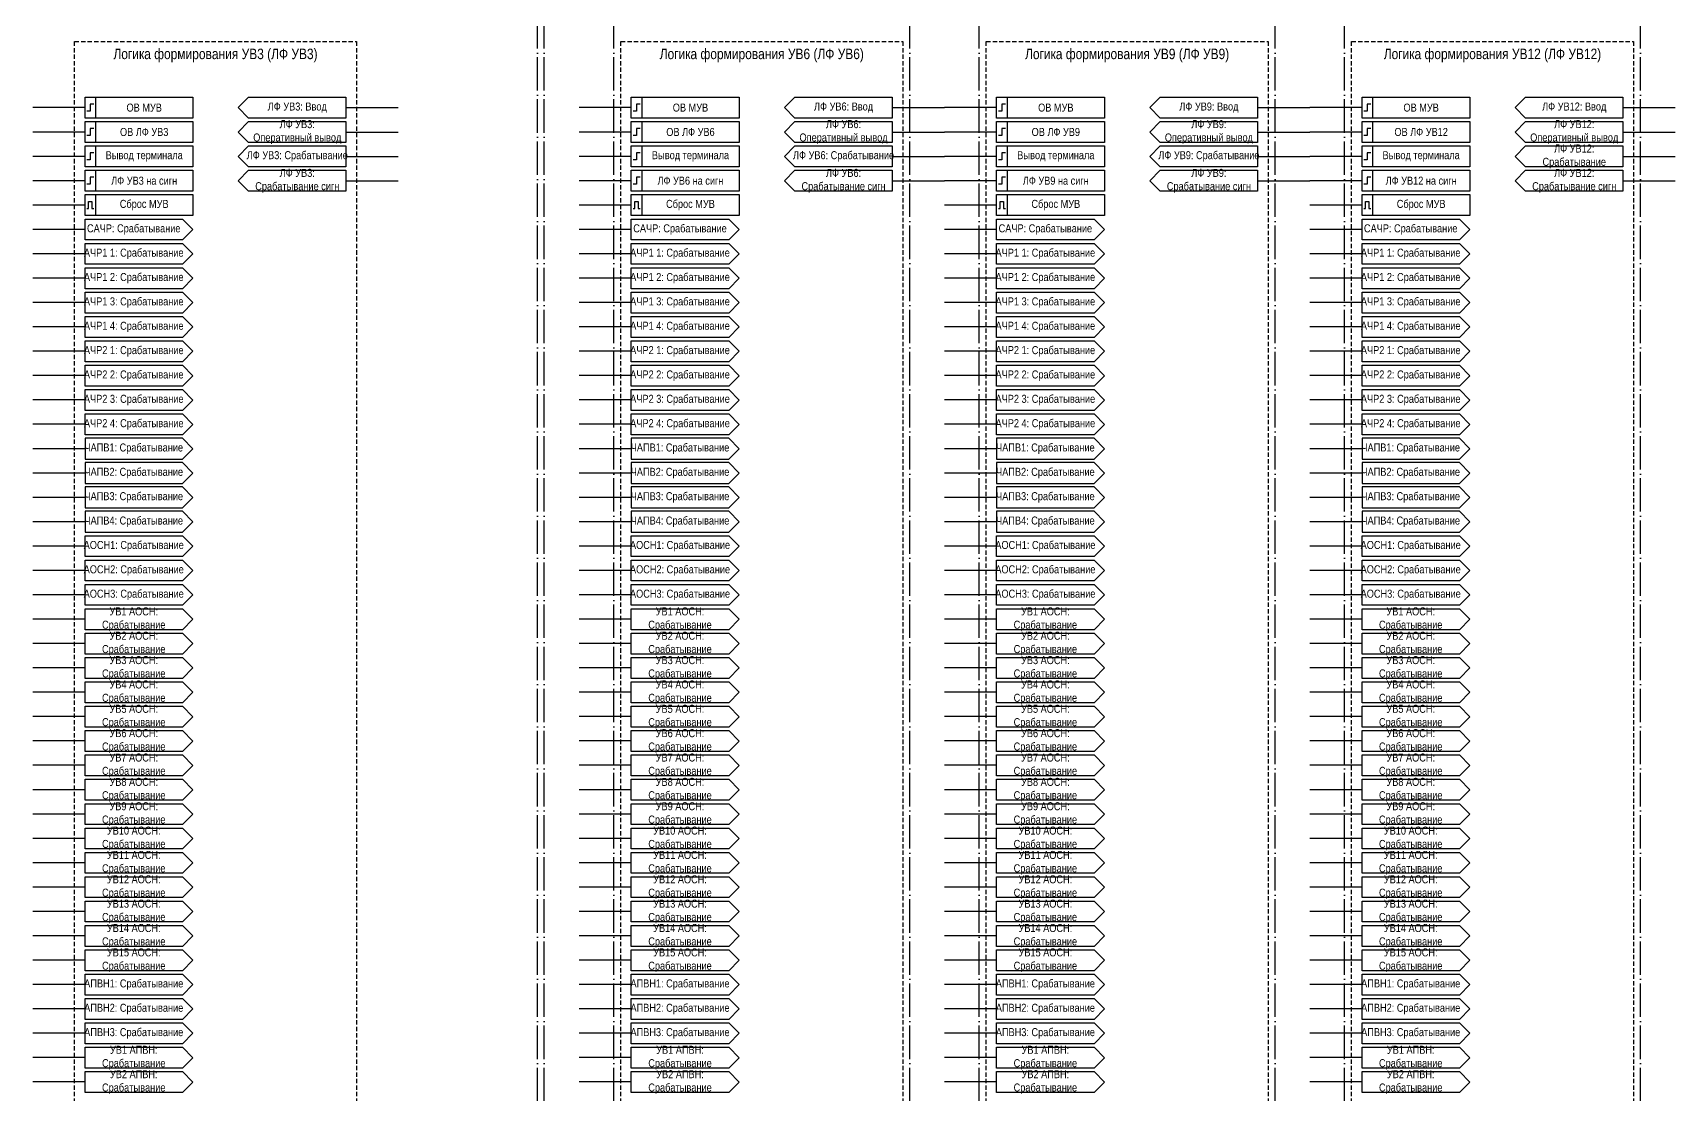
# Model space of a CAD drawing. Header units: millimetres. Extents: x -3568 to 1010, y 18 to 1948.
# Drawn here: x -3568 to -3096, y 322.5 to 627.5 of the extents above; entities that cross this region are included whole.
import ezdxf

# ---------------------------------------------------------------- set-up
doc = ezdxf.new("R2010")
doc.units = ezdxf.units.MM
doc.linetypes.add('ACAD_ISO04W100', pattern=[30, 24, -3, 0, -3])
doc.linetypes.add('штриховая2', pattern=[0.375, 0.25, -0.125])
doc.layers.add('TEXT', color=7, linetype='Continuous', lineweight=25)
doc.layers.add('Основная', color=7, linetype='Continuous')
doc.styles.add('2.5_Gost_RD', font='ARIALN.TTF', dxfattribs={"height": 2.5})
doc.styles.add('3.5_Gost_RD', font='ARIALN.TTF', dxfattribs={"height": 3.5})

msp = doc.modelspace()

# ---------------------------------------------------------------- linework, layer by layer
at = {"color": 251, "linetype": 'ACAD_ISO04W100', "lineweight": 30, "ltscale": 0.4, "true_color": 0x58595b}
for p, q in [((-3423, 18), (-3423, 1855)), ((-3106, 18), (-3106, 1855)), ((-3421, 18), (-3421, 1845)), ((-3401, 18), (-3401, 1845)), ((-3316, 18), (-3316, 1845)), ((-3296, 18), (-3296, 1845)), ((-3211, 18), (-3211, 1845)), ((-3191, 18), (-3191, 1845))]:
    msp.add_line(p, q, dxfattribs=at)
at = {"ltscale": 100}
for p, q in [((-3553, 606), (-3568, 606)), ((-3478, 606), (-3463, 606)), ((-3396, 606), (-3411, 606)), ((-3321, 606), (-3306, 606)), ((-3291, 606), (-3306, 606)), ((-3216, 606), (-3201, 606)), ((-3186, 606), (-3201, 606)), ((-3111, 606), (-3096, 606)), ((-3553, 599), (-3568, 599)), ((-3478, 599), (-3463, 599)), ((-3396, 599), (-3411, 599)), ((-3321, 599), (-3306, 599)), ((-3291, 599), (-3306, 599)), ((-3216, 599), (-3201, 599)), ((-3186, 599), (-3201, 599)), ((-3111, 599), (-3096, 599)), ((-3553, 592), (-3568, 592)), ((-3478, 592), (-3463, 592)), ((-3396, 592), (-3411, 592)), ((-3321, 592), (-3306, 592)), ((-3291, 592), (-3306, 592)), ((-3216, 592), (-3201, 592)), ((-3186, 592), (-3201, 592)), ((-3111, 592), (-3096, 592)), ((-3553, 585), (-3568, 585)), ((-3478, 585), (-3463, 585)), ((-3396, 585), (-3411, 585)), ((-3321, 585), (-3306, 585)), ((-3291, 585), (-3306, 585)), ((-3216, 585), (-3201, 585)), ((-3186, 585), (-3201, 585)), ((-3111, 585), (-3096, 585)), ((-3553, 578), (-3568, 578)), ((-3396, 578), (-3411, 578)), ((-3291, 578), (-3306, 578)), ((-3186, 578), (-3201, 578)), ((-3553, 571), (-3568, 571)), ((-3396, 571), (-3411, 571)), ((-3291, 571), (-3306, 571)), ((-3186, 571), (-3201, 571)), ((-3553, 564), (-3568, 564)), ((-3396, 564), (-3411, 564)), ((-3291, 564), (-3306, 564)), ((-3186, 564), (-3201, 564)), ((-3553, 557), (-3568, 557)), ((-3396, 557), (-3411, 557)), ((-3291, 557), (-3306, 557)), ((-3186, 557), (-3201, 557)), ((-3553, 550), (-3568, 550)), ((-3396, 550), (-3411, 550)), ((-3291, 550), (-3306, 550)), ((-3186, 550), (-3201, 550)), ((-3553, 543), (-3568, 543)), ((-3396, 543), (-3411, 543)), ((-3291, 543), (-3306, 543)), ((-3186, 543), (-3201, 543)), ((-3553, 536), (-3568, 536)), ((-3396, 536), (-3411, 536)), ((-3291, 536), (-3306, 536)), ((-3186, 536), (-3201, 536)), ((-3553, 529), (-3568, 529)), ((-3396, 529), (-3411, 529)), ((-3291, 529), (-3306, 529)), ((-3186, 529), (-3201, 529)), ((-3553, 522), (-3568, 522)), ((-3396, 522), (-3411, 522)), ((-3291, 522), (-3306, 522)), ((-3186, 522), (-3201, 522)), ((-3553, 515), (-3568, 515)), ((-3396, 515), (-3411, 515)), ((-3291, 515), (-3306, 515)), ((-3186, 515), (-3201, 515)), ((-3553, 508), (-3568, 508)), ((-3396, 508), (-3411, 508)), ((-3291, 508), (-3306, 508)), ((-3186, 508), (-3201, 508)), ((-3553, 501), (-3568, 501)), ((-3396, 501), (-3411, 501)), ((-3291, 501), (-3306, 501)), ((-3186, 501), (-3201, 501)), ((-3553, 494), (-3568, 494)), ((-3396, 494), (-3411, 494)), ((-3291, 494), (-3306, 494)), ((-3186, 494), (-3201, 494)), ((-3553, 487), (-3568, 487)), ((-3396, 487), (-3411, 487)), ((-3291, 487), (-3306, 487)), ((-3186, 487), (-3201, 487)), ((-3553, 480), (-3568, 480)), ((-3396, 480), (-3411, 480)), ((-3291, 480), (-3306, 480)), ((-3186, 480), (-3201, 480)), ((-3553, 473), (-3568, 473)), ((-3396, 473), (-3411, 473)), ((-3291, 473), (-3306, 473)), ((-3186, 473), (-3201, 473)), ((-3553, 466), (-3568, 466)), ((-3396, 466), (-3411, 466)), ((-3291, 466), (-3306, 466)), ((-3186, 466), (-3201, 466)), ((-3553, 459), (-3568, 459)), ((-3396, 459), (-3411, 459)), ((-3291, 459), (-3306, 459)), ((-3186, 459), (-3201, 459)), ((-3553, 452), (-3568, 452)), ((-3396, 452), (-3411, 452)), ((-3291, 452), (-3306, 452)), ((-3186, 452), (-3201, 452)), ((-3553, 445), (-3568, 445)), ((-3396, 445), (-3411, 445)), ((-3291, 445), (-3306, 445)), ((-3186, 445), (-3201, 445)), ((-3553, 438), (-3568, 438)), ((-3396, 438), (-3411, 438)), ((-3291, 438), (-3306, 438)), ((-3186, 438), (-3201, 438)), ((-3553, 431), (-3568, 431)), ((-3396, 431), (-3411, 431)), ((-3291, 431), (-3306, 431)), ((-3186, 431), (-3201, 431)), ((-3553, 424), (-3568, 424)), ((-3396, 424), (-3411, 424)), ((-3291, 424), (-3306, 424)), ((-3186, 424), (-3201, 424)), ((-3553, 417), (-3568, 417)), ((-3396, 417), (-3411, 417)), ((-3291, 417), (-3306, 417)), ((-3186, 417), (-3201, 417)), ((-3553, 410), (-3568, 410)), ((-3396, 410), (-3411, 410)), ((-3291, 410), (-3306, 410)), ((-3186, 410), (-3201, 410)), ((-3553, 403), (-3568, 403)), ((-3396, 403), (-3411, 403)), ((-3291, 403), (-3306, 403)), ((-3186, 403), (-3201, 403)), ((-3553, 396), (-3568, 396)), ((-3396, 396), (-3411, 396)), ((-3291, 396), (-3306, 396)), ((-3186, 396), (-3201, 396)), ((-3553, 389), (-3568, 389)), ((-3396, 389), (-3411, 389)), ((-3291, 389), (-3306, 389)), ((-3186, 389), (-3201, 389)), ((-3553, 382), (-3568, 382)), ((-3396, 382), (-3411, 382)), ((-3291, 382), (-3306, 382)), ((-3186, 382), (-3201, 382)), ((-3553, 375), (-3568, 375)), ((-3396, 375), (-3411, 375)), ((-3291, 375), (-3306, 375)), ((-3186, 375), (-3201, 375)), ((-3553, 368), (-3568, 368)), ((-3396, 368), (-3411, 368)), ((-3291, 368), (-3306, 368)), ((-3186, 368), (-3201, 368)), ((-3553, 361), (-3568, 361)), ((-3396, 361), (-3411, 361)), ((-3291, 361), (-3306, 361)), ((-3186, 361), (-3201, 361)), ((-3553, 354), (-3568, 354)), ((-3396, 354), (-3411, 354)), ((-3291, 354), (-3306, 354)), ((-3186, 354), (-3201, 354)), ((-3553, 347), (-3568, 347)), ((-3396, 347), (-3411, 347)), ((-3291, 347), (-3306, 347)), ((-3186, 347), (-3201, 347)), ((-3553, 340), (-3568, 340)), ((-3396, 340), (-3411, 340)), ((-3291, 340), (-3306, 340)), ((-3186, 340), (-3201, 340)), ((-3553, 333), (-3568, 333)), ((-3396, 333), (-3411, 333)), ((-3291, 333), (-3306, 333)), ((-3186, 333), (-3201, 333)), ((-3553, 326), (-3568, 326)), ((-3396, 326), (-3411, 326)), ((-3291, 326), (-3306, 326)), ((-3186, 326), (-3201, 326))]:
    msp.add_line(p, q, dxfattribs=at)
at = {"linetype": 'штриховая2', "ltscale": 5}
for points in [[(-3556, 625), (-3475, 625), (-3475, 20), (-3556, 20)], [(-3399, 625), (-3318, 625), (-3318, 20), (-3399, 20)], [(-3294, 625), (-3213, 625), (-3213, 20), (-3294, 20)], [(-3189, 625), (-3108, 625), (-3108, 20), (-3189, 20)]]:
    msp.add_lwpolyline(points, close=True, dxfattribs=at)
at = {"ltscale": 100}
for points in [[(-3553, 609), (-3550, 609), (-3550, 603), (-3553, 603)], [(-3553, 609), (-3522, 609), (-3522, 603), (-3553, 603)], [(-3478, 609), (-3478, 603), (-3506, 603), (-3509, 606), (-3506, 609)], [(-3396, 609), (-3393, 609), (-3393, 603), (-3396, 603)], [(-3396, 609), (-3365, 609), (-3365, 603), (-3396, 603)], [(-3321, 609), (-3321, 603), (-3349, 603), (-3352, 606), (-3349, 609)], [(-3291, 609), (-3288, 609), (-3288, 603), (-3291, 603)], [(-3291, 609), (-3260, 609), (-3260, 603), (-3291, 603)], [(-3216, 609), (-3216, 603), (-3244, 603), (-3247, 606), (-3244, 609)], [(-3186, 609), (-3183, 609), (-3183, 603), (-3186, 603)], [(-3186, 609), (-3155, 609), (-3155, 603), (-3186, 603)], [(-3111, 609), (-3111, 603), (-3139, 603), (-3142, 606), (-3139, 609)], [(-3553, 602), (-3550, 602), (-3550, 596), (-3553, 596)], [(-3553, 602), (-3522, 602), (-3522, 596), (-3553, 596)], [(-3478, 602), (-3478, 596), (-3506, 596), (-3509, 599), (-3506, 602)], [(-3396, 602), (-3393, 602), (-3393, 596), (-3396, 596)], [(-3396, 602), (-3365, 602), (-3365, 596), (-3396, 596)], [(-3321, 602), (-3321, 596), (-3349, 596), (-3352, 599), (-3349, 602)], [(-3291, 602), (-3288, 602), (-3288, 596), (-3291, 596)], [(-3291, 602), (-3260, 602), (-3260, 596), (-3291, 596)], [(-3216, 602), (-3216, 596), (-3244, 596), (-3247, 599), (-3244, 602)], [(-3186, 602), (-3183, 602), (-3183, 596), (-3186, 596)], [(-3186, 602), (-3155, 602), (-3155, 596), (-3186, 596)], [(-3111, 602), (-3111, 596), (-3139, 596), (-3142, 599), (-3139, 602)], [(-3553, 595), (-3550, 595), (-3550, 589), (-3553, 589)], [(-3553, 595), (-3522, 595), (-3522, 589), (-3553, 589)], [(-3506, 595), (-3478, 595), (-3478, 589), (-3506, 589), (-3509, 592)], [(-3396, 595), (-3393, 595), (-3393, 589), (-3396, 589)], [(-3396, 595), (-3365, 595), (-3365, 589), (-3396, 589)], [(-3349, 595), (-3321, 595), (-3321, 589), (-3349, 589), (-3352, 592)], [(-3291, 595), (-3288, 595), (-3288, 589), (-3291, 589)], [(-3291, 595), (-3260, 595), (-3260, 589), (-3291, 589)], [(-3244, 595), (-3216, 595), (-3216, 589), (-3244, 589), (-3247, 592)], [(-3186, 595), (-3183, 595), (-3183, 589), (-3186, 589)], [(-3186, 595), (-3155, 595), (-3155, 589), (-3186, 589)], [(-3139, 595), (-3111, 595), (-3111, 589), (-3139, 589), (-3142, 592)], [(-3553, 588), (-3550, 588), (-3550, 582), (-3553, 582)], [(-3553, 588), (-3522, 588), (-3522, 582), (-3553, 582)], [(-3506, 588), (-3478, 588), (-3478, 582), (-3506, 582), (-3509, 585)], [(-3396, 588), (-3393, 588), (-3393, 582), (-3396, 582)], [(-3396, 588), (-3365, 588), (-3365, 582), (-3396, 582)], [(-3349, 588), (-3321, 588), (-3321, 582), (-3349, 582), (-3352, 585)], [(-3291, 588), (-3288, 588), (-3288, 582), (-3291, 582)], [(-3291, 588), (-3260, 588), (-3260, 582), (-3291, 582)], [(-3244, 588), (-3216, 588), (-3216, 582), (-3244, 582), (-3247, 585)], [(-3186, 588), (-3183, 588), (-3183, 582), (-3186, 582)], [(-3186, 588), (-3155, 588), (-3155, 582), (-3186, 582)], [(-3139, 588), (-3111, 588), (-3111, 582), (-3139, 582), (-3142, 585)], [(-3553, 581), (-3522, 581), (-3522, 575), (-3553, 575)], [(-3553, 581), (-3550, 581), (-3550, 575), (-3553, 575)], [(-3396, 581), (-3365, 581), (-3365, 575), (-3396, 575)], [(-3396, 581), (-3393, 581), (-3393, 575), (-3396, 575)], [(-3291, 581), (-3260, 581), (-3260, 575), (-3291, 575)], [(-3291, 581), (-3288, 581), (-3288, 575), (-3291, 575)], [(-3186, 581), (-3155, 581), (-3155, 575), (-3186, 575)], [(-3186, 581), (-3183, 581), (-3183, 575), (-3186, 575)]]:
    msp.add_lwpolyline(points, close=True, dxfattribs=at)
at = {"lineweight": 30, "ltscale": 100}
for points in [[(-3550.5, 607), (-3551.5, 607), (-3551.5, 605), (-3552.5, 605)], [(-3393.5, 607), (-3394.5, 607), (-3394.5, 605), (-3395.5, 605)], [(-3288.5, 607), (-3289.5, 607), (-3289.5, 605), (-3290.5, 605)], [(-3183.5, 607), (-3184.5, 607), (-3184.5, 605), (-3185.5, 605)], [(-3550.5, 600), (-3551.5, 600), (-3551.5, 598), (-3552.5, 598)], [(-3393.5, 600), (-3394.5, 600), (-3394.5, 598), (-3395.5, 598)], [(-3288.5, 600), (-3289.5, 600), (-3289.5, 598), (-3290.5, 598)], [(-3183.5, 600), (-3184.5, 600), (-3184.5, 598), (-3185.5, 598)], [(-3550.5, 593), (-3551.5, 593), (-3551.5, 591), (-3552.5, 591)], [(-3393.5, 593), (-3394.5, 593), (-3394.5, 591), (-3395.5, 591)], [(-3288.5, 593), (-3289.5, 593), (-3289.5, 591), (-3290.5, 591)], [(-3183.5, 593), (-3184.5, 593), (-3184.5, 591), (-3185.5, 591)], [(-3550.5, 586), (-3551.5, 586), (-3551.5, 584), (-3552.5, 584)], [(-3393.5, 586), (-3394.5, 586), (-3394.5, 584), (-3395.5, 584)], [(-3288.5, 586), (-3289.5, 586), (-3289.5, 584), (-3290.5, 584)], [(-3183.5, 586), (-3184.5, 586), (-3184.5, 584), (-3185.5, 584)], [(-3552.5, 577), (-3552, 577), (-3552, 579), (-3551, 579), (-3551, 577), (-3550.5, 577)], [(-3395.5, 577), (-3395, 577), (-3395, 579), (-3394, 579), (-3394, 577), (-3393.5, 577)], [(-3290.5, 577), (-3290, 577), (-3290, 579), (-3289, 579), (-3289, 577), (-3288.5, 577)], [(-3185.5, 577), (-3185, 577), (-3185, 579), (-3184, 579), (-3184, 577), (-3183.5, 577)]]:
    msp.add_lwpolyline(points, dxfattribs=at)
at = {"ltscale": 100}
for points in [[(-3553, 573.98), (-3525, 573.98), (-3522, 570.98), (-3525, 567.98), (-3553, 567.98), (-3553, 573.98)], [(-3396, 573.98), (-3368, 573.98), (-3365, 570.98), (-3368, 567.98), (-3396, 567.98), (-3396, 573.98)], [(-3291, 573.98), (-3263, 573.98), (-3260, 570.98), (-3263, 567.98), (-3291, 567.98), (-3291, 573.98)], [(-3186, 573.98), (-3158, 573.98), (-3155, 570.98), (-3158, 567.98), (-3186, 567.98), (-3186, 573.98)], [(-3553, 566.98), (-3525, 566.98), (-3522, 563.98), (-3525, 560.98), (-3553, 560.98), (-3553, 566.98)], [(-3396, 566.98), (-3368, 566.98), (-3365, 563.98), (-3368, 560.98), (-3396, 560.98), (-3396, 566.98)], [(-3291, 566.98), (-3263, 566.98), (-3260, 563.98), (-3263, 560.98), (-3291, 560.98), (-3291, 566.98)], [(-3186, 566.98), (-3158, 566.98), (-3155, 563.98), (-3158, 560.98), (-3186, 560.98), (-3186, 566.98)], [(-3553, 559.98), (-3525, 559.98), (-3522, 556.98), (-3525, 553.98), (-3553, 553.98), (-3553, 559.98)], [(-3396, 559.98), (-3368, 559.98), (-3365, 556.98), (-3368, 553.98), (-3396, 553.98), (-3396, 559.98)], [(-3291, 559.98), (-3263, 559.98), (-3260, 556.98), (-3263, 553.98), (-3291, 553.98), (-3291, 559.98)], [(-3186, 559.98), (-3158, 559.98), (-3155, 556.98), (-3158, 553.98), (-3186, 553.98), (-3186, 559.98)], [(-3553, 552.98), (-3525, 552.98), (-3522, 549.98), (-3525, 546.98), (-3553, 546.98), (-3553, 552.98)], [(-3396, 552.98), (-3368, 552.98), (-3365, 549.98), (-3368, 546.98), (-3396, 546.98), (-3396, 552.98)], [(-3291, 552.98), (-3263, 552.98), (-3260, 549.98), (-3263, 546.98), (-3291, 546.98), (-3291, 552.98)], [(-3186, 552.98), (-3158, 552.98), (-3155, 549.98), (-3158, 546.98), (-3186, 546.98), (-3186, 552.98)], [(-3553, 545.98), (-3525, 545.98), (-3522, 542.98), (-3525, 539.98), (-3553, 539.98), (-3553, 545.98)], [(-3396, 545.98), (-3368, 545.98), (-3365, 542.98), (-3368, 539.98), (-3396, 539.98), (-3396, 545.98)], [(-3291, 545.98), (-3263, 545.98), (-3260, 542.98), (-3263, 539.98), (-3291, 539.98), (-3291, 545.98)], [(-3186, 545.98), (-3158, 545.98), (-3155, 542.98), (-3158, 539.98), (-3186, 539.98), (-3186, 545.98)], [(-3553, 538.98), (-3525, 538.98), (-3522, 535.98), (-3525, 532.98), (-3553, 532.98), (-3553, 538.98)], [(-3396, 538.98), (-3368, 538.98), (-3365, 535.98), (-3368, 532.98), (-3396, 532.98), (-3396, 538.98)], [(-3291, 538.98), (-3263, 538.98), (-3260, 535.98), (-3263, 532.98), (-3291, 532.98), (-3291, 538.98)], [(-3186, 538.98), (-3158, 538.98), (-3155, 535.98), (-3158, 532.98), (-3186, 532.98), (-3186, 538.98)], [(-3553, 531.98), (-3525, 531.98), (-3522, 528.98), (-3525, 525.98), (-3553, 525.98), (-3553, 531.98)], [(-3396, 531.98), (-3368, 531.98), (-3365, 528.98), (-3368, 525.98), (-3396, 525.98), (-3396, 531.98)], [(-3291, 531.98), (-3263, 531.98), (-3260, 528.98), (-3263, 525.98), (-3291, 525.98), (-3291, 531.98)], [(-3186, 531.98), (-3158, 531.98), (-3155, 528.98), (-3158, 525.98), (-3186, 525.98), (-3186, 531.98)], [(-3553, 524.98), (-3525, 524.98), (-3522, 521.98), (-3525, 518.98), (-3553, 518.98), (-3553, 524.98)], [(-3396, 524.98), (-3368, 524.98), (-3365, 521.98), (-3368, 518.98), (-3396, 518.98), (-3396, 524.98)], [(-3291, 524.98), (-3263, 524.98), (-3260, 521.98), (-3263, 518.98), (-3291, 518.98), (-3291, 524.98)], [(-3186, 524.98), (-3158, 524.98), (-3155, 521.98), (-3158, 518.98), (-3186, 518.98), (-3186, 524.98)], [(-3553, 517.98), (-3525, 517.98), (-3522, 514.98), (-3525, 511.98), (-3553, 511.98), (-3553, 517.98)], [(-3396, 517.98), (-3368, 517.98), (-3365, 514.98), (-3368, 511.98), (-3396, 511.98), (-3396, 517.98)], [(-3291, 517.98), (-3263, 517.98), (-3260, 514.98), (-3263, 511.98), (-3291, 511.98), (-3291, 517.98)], [(-3186, 517.98), (-3158, 517.98), (-3155, 514.98), (-3158, 511.98), (-3186, 511.98), (-3186, 517.98)], [(-3553, 482.98), (-3525, 482.98), (-3522, 479.98), (-3525, 476.98), (-3553, 476.98), (-3553, 482.98)], [(-3396, 482.98), (-3368, 482.98), (-3365, 479.98), (-3368, 476.98), (-3396, 476.98), (-3396, 482.98)], [(-3291, 482.98), (-3263, 482.98), (-3260, 479.98), (-3263, 476.98), (-3291, 476.98), (-3291, 482.98)], [(-3186, 482.98), (-3158, 482.98), (-3155, 479.98), (-3158, 476.98), (-3186, 476.98), (-3186, 482.98)], [(-3553, 475.98), (-3525, 475.98), (-3522, 472.98), (-3525, 469.98), (-3553, 469.98), (-3553, 475.98)], [(-3396, 475.98), (-3368, 475.98), (-3365, 472.98), (-3368, 469.98), (-3396, 469.98), (-3396, 475.98)], [(-3291, 475.98), (-3263, 475.98), (-3260, 472.98), (-3263, 469.98), (-3291, 469.98), (-3291, 475.98)], [(-3186, 475.98), (-3158, 475.98), (-3155, 472.98), (-3158, 469.98), (-3186, 469.98), (-3186, 475.98)], [(-3553, 468.98), (-3525, 468.98), (-3522, 465.98), (-3525, 462.98), (-3553, 462.98), (-3553, 468.98)], [(-3396, 468.98), (-3368, 468.98), (-3365, 465.98), (-3368, 462.98), (-3396, 462.98), (-3396, 468.98)], [(-3291, 468.98), (-3263, 468.98), (-3260, 465.98), (-3263, 462.98), (-3291, 462.98), (-3291, 468.98)], [(-3186, 468.98), (-3158, 468.98), (-3155, 465.98), (-3158, 462.98), (-3186, 462.98), (-3186, 468.98)], [(-3553, 461.98), (-3525, 461.98), (-3522, 458.98), (-3525, 455.98), (-3553, 455.98), (-3553, 461.98)], [(-3396, 461.98), (-3368, 461.98), (-3365, 458.98), (-3368, 455.98), (-3396, 455.98), (-3396, 461.98)], [(-3291, 461.98), (-3263, 461.98), (-3260, 458.98), (-3263, 455.98), (-3291, 455.98), (-3291, 461.98)], [(-3186, 461.98), (-3158, 461.98), (-3155, 458.98), (-3158, 455.98), (-3186, 455.98), (-3186, 461.98)], [(-3553, 454.98), (-3525, 454.98), (-3522, 451.98), (-3525, 448.98), (-3553, 448.98), (-3553, 454.98)], [(-3396, 454.98), (-3368, 454.98), (-3365, 451.98), (-3368, 448.98), (-3396, 448.98), (-3396, 454.98)], [(-3291, 454.98), (-3263, 454.98), (-3260, 451.98), (-3263, 448.98), (-3291, 448.98), (-3291, 454.98)], [(-3186, 454.98), (-3158, 454.98), (-3155, 451.98), (-3158, 448.98), (-3186, 448.98), (-3186, 454.98)], [(-3553, 447.98), (-3525, 447.98), (-3522, 444.98), (-3525, 441.98), (-3553, 441.98), (-3553, 447.98)], [(-3396, 447.98), (-3368, 447.98), (-3365, 444.98), (-3368, 441.98), (-3396, 441.98), (-3396, 447.98)], [(-3291, 447.98), (-3263, 447.98), (-3260, 444.98), (-3263, 441.98), (-3291, 441.98), (-3291, 447.98)], [(-3186, 447.98), (-3158, 447.98), (-3155, 444.98), (-3158, 441.98), (-3186, 441.98), (-3186, 447.98)], [(-3553, 440.98), (-3525, 440.98), (-3522, 437.98), (-3525, 434.98), (-3553, 434.98), (-3553, 440.98)], [(-3396, 440.98), (-3368, 440.98), (-3365, 437.98), (-3368, 434.98), (-3396, 434.98), (-3396, 440.98)], [(-3291, 440.98), (-3263, 440.98), (-3260, 437.98), (-3263, 434.98), (-3291, 434.98), (-3291, 440.98)], [(-3186, 440.98), (-3158, 440.98), (-3155, 437.98), (-3158, 434.98), (-3186, 434.98), (-3186, 440.98)], [(-3553, 433.98), (-3525, 433.98), (-3522, 430.98), (-3525, 427.98), (-3553, 427.98), (-3553, 433.98)], [(-3396, 433.98), (-3368, 433.98), (-3365, 430.98), (-3368, 427.98), (-3396, 427.98), (-3396, 433.98)], [(-3291, 433.98), (-3263, 433.98), (-3260, 430.98), (-3263, 427.98), (-3291, 427.98), (-3291, 433.98)], [(-3186, 433.98), (-3158, 433.98), (-3155, 430.98), (-3158, 427.98), (-3186, 427.98), (-3186, 433.98)], [(-3553, 426.98), (-3525, 426.98), (-3522, 423.98), (-3525, 420.98), (-3553, 420.98), (-3553, 426.98)], [(-3396, 426.98), (-3368, 426.98), (-3365, 423.98), (-3368, 420.98), (-3396, 420.98), (-3396, 426.98)], [(-3291, 426.98), (-3263, 426.98), (-3260, 423.98), (-3263, 420.98), (-3291, 420.98), (-3291, 426.98)], [(-3186, 426.98), (-3158, 426.98), (-3155, 423.98), (-3158, 420.98), (-3186, 420.98), (-3186, 426.98)], [(-3553, 419.98), (-3525, 419.98), (-3522, 416.98), (-3525, 413.98), (-3553, 413.98), (-3553, 419.98)], [(-3396, 419.98), (-3368, 419.98), (-3365, 416.98), (-3368, 413.98), (-3396, 413.98), (-3396, 419.98)], [(-3291, 419.98), (-3263, 419.98), (-3260, 416.98), (-3263, 413.98), (-3291, 413.98), (-3291, 419.98)], [(-3186, 419.98), (-3158, 419.98), (-3155, 416.98), (-3158, 413.98), (-3186, 413.98), (-3186, 419.98)], [(-3553, 412.98), (-3525, 412.98), (-3522, 409.98), (-3525, 406.98), (-3553, 406.98), (-3553, 412.98)], [(-3396, 412.98), (-3368, 412.98), (-3365, 409.98), (-3368, 406.98), (-3396, 406.98), (-3396, 412.98)], [(-3291, 412.98), (-3263, 412.98), (-3260, 409.98), (-3263, 406.98), (-3291, 406.98), (-3291, 412.98)], [(-3186, 412.98), (-3158, 412.98), (-3155, 409.98), (-3158, 406.98), (-3186, 406.98), (-3186, 412.98)], [(-3553, 405.98), (-3525, 405.98), (-3522, 402.98), (-3525, 399.98), (-3553, 399.98), (-3553, 405.98)], [(-3396, 405.98), (-3368, 405.98), (-3365, 402.98), (-3368, 399.98), (-3396, 399.98), (-3396, 405.98)], [(-3291, 405.98), (-3263, 405.98), (-3260, 402.98), (-3263, 399.98), (-3291, 399.98), (-3291, 405.98)], [(-3186, 405.98), (-3158, 405.98), (-3155, 402.98), (-3158, 399.98), (-3186, 399.98), (-3186, 405.98)], [(-3553, 398.98), (-3525, 398.98), (-3522, 395.98), (-3525, 392.98), (-3553, 392.98), (-3553, 398.98)], [(-3396, 398.98), (-3368, 398.98), (-3365, 395.98), (-3368, 392.98), (-3396, 392.98), (-3396, 398.98)], [(-3291, 398.98), (-3263, 398.98), (-3260, 395.98), (-3263, 392.98), (-3291, 392.98), (-3291, 398.98)], [(-3186, 398.98), (-3158, 398.98), (-3155, 395.98), (-3158, 392.98), (-3186, 392.98), (-3186, 398.98)], [(-3553, 391.98), (-3525, 391.98), (-3522, 388.98), (-3525, 385.98), (-3553, 385.98), (-3553, 391.98)], [(-3396, 391.98), (-3368, 391.98), (-3365, 388.98), (-3368, 385.98), (-3396, 385.98), (-3396, 391.98)], [(-3291, 391.98), (-3263, 391.98), (-3260, 388.98), (-3263, 385.98), (-3291, 385.98), (-3291, 391.98)], [(-3186, 391.98), (-3158, 391.98), (-3155, 388.98), (-3158, 385.98), (-3186, 385.98), (-3186, 391.98)], [(-3553, 384.98), (-3525, 384.98), (-3522, 381.98), (-3525, 378.98), (-3553, 378.98), (-3553, 384.98)], [(-3396, 384.98), (-3368, 384.98), (-3365, 381.98), (-3368, 378.98), (-3396, 378.98), (-3396, 384.98)], [(-3291, 384.98), (-3263, 384.98), (-3260, 381.98), (-3263, 378.98), (-3291, 378.98), (-3291, 384.98)], [(-3186, 384.98), (-3158, 384.98), (-3155, 381.98), (-3158, 378.98), (-3186, 378.98), (-3186, 384.98)], [(-3553, 377.98), (-3525, 377.98), (-3522, 374.98), (-3525, 371.98), (-3553, 371.98), (-3553, 377.98)], [(-3396, 377.98), (-3368, 377.98), (-3365, 374.98), (-3368, 371.98), (-3396, 371.98), (-3396, 377.98)], [(-3291, 377.98), (-3263, 377.98), (-3260, 374.98), (-3263, 371.98), (-3291, 371.98), (-3291, 377.98)], [(-3186, 377.98), (-3158, 377.98), (-3155, 374.98), (-3158, 371.98), (-3186, 371.98), (-3186, 377.98)], [(-3553, 370.98), (-3525, 370.98), (-3522, 367.98), (-3525, 364.98), (-3553, 364.98), (-3553, 370.98)], [(-3396, 370.98), (-3368, 370.98), (-3365, 367.98), (-3368, 364.98), (-3396, 364.98), (-3396, 370.98)], [(-3291, 370.98), (-3263, 370.98), (-3260, 367.98), (-3263, 364.98), (-3291, 364.98), (-3291, 370.98)], [(-3186, 370.98), (-3158, 370.98), (-3155, 367.98), (-3158, 364.98), (-3186, 364.98), (-3186, 370.98)], [(-3553, 363.98), (-3525, 363.98), (-3522, 360.98), (-3525, 357.98), (-3553, 357.98), (-3553, 363.98)], [(-3396, 363.98), (-3368, 363.98), (-3365, 360.98), (-3368, 357.98), (-3396, 357.98), (-3396, 363.98)], [(-3291, 363.98), (-3263, 363.98), (-3260, 360.98), (-3263, 357.98), (-3291, 357.98), (-3291, 363.98)], [(-3186, 363.98), (-3158, 363.98), (-3155, 360.98), (-3158, 357.98), (-3186, 357.98), (-3186, 363.98)], [(-3553, 356.98), (-3525, 356.98), (-3522, 353.98), (-3525, 350.98), (-3553, 350.98), (-3553, 356.98)], [(-3396, 356.98), (-3368, 356.98), (-3365, 353.98), (-3368, 350.98), (-3396, 350.98), (-3396, 356.98)], [(-3291, 356.98), (-3263, 356.98), (-3260, 353.98), (-3263, 350.98), (-3291, 350.98), (-3291, 356.98)], [(-3186, 356.98), (-3158, 356.98), (-3155, 353.98), (-3158, 350.98), (-3186, 350.98), (-3186, 356.98)], [(-3553, 349.98), (-3525, 349.98), (-3522, 346.98), (-3525, 343.98), (-3553, 343.98), (-3553, 349.98)], [(-3396, 349.98), (-3368, 349.98), (-3365, 346.98), (-3368, 343.98), (-3396, 343.98), (-3396, 349.98)], [(-3291, 349.98), (-3263, 349.98), (-3260, 346.98), (-3263, 343.98), (-3291, 343.98), (-3291, 349.98)], [(-3186, 349.98), (-3158, 349.98), (-3155, 346.98), (-3158, 343.98), (-3186, 343.98), (-3186, 349.98)], [(-3553, 342.98), (-3525, 342.98), (-3522, 339.98), (-3525, 336.98), (-3553, 336.98), (-3553, 342.98)], [(-3396, 342.98), (-3368, 342.98), (-3365, 339.98), (-3368, 336.98), (-3396, 336.98), (-3396, 342.98)], [(-3291, 342.98), (-3263, 342.98), (-3260, 339.98), (-3263, 336.98), (-3291, 336.98), (-3291, 342.98)], [(-3186, 342.98), (-3158, 342.98), (-3155, 339.98), (-3158, 336.98), (-3186, 336.98), (-3186, 342.98)], [(-3553, 335.98), (-3525, 335.98), (-3522, 332.98), (-3525, 329.98), (-3553, 329.98), (-3553, 335.98)], [(-3396, 335.98), (-3368, 335.98), (-3365, 332.98), (-3368, 329.98), (-3396, 329.98), (-3396, 335.98)], [(-3291, 335.98), (-3263, 335.98), (-3260, 332.98), (-3263, 329.98), (-3291, 329.98), (-3291, 335.98)], [(-3186, 335.98), (-3158, 335.98), (-3155, 332.98), (-3158, 329.98), (-3186, 329.98), (-3186, 335.98)], [(-3553, 328.98), (-3525, 328.98), (-3522, 325.98), (-3525, 322.98), (-3553, 322.98), (-3553, 328.98)], [(-3396, 328.98), (-3368, 328.98), (-3365, 325.98), (-3368, 322.98), (-3396, 322.98), (-3396, 328.98)], [(-3291, 328.98), (-3263, 328.98), (-3260, 325.98), (-3263, 322.98), (-3291, 322.98), (-3291, 328.98)], [(-3186, 328.98), (-3158, 328.98), (-3155, 325.98), (-3158, 322.98), (-3186, 322.98), (-3186, 328.98)]]:
    msp.add_lwpolyline(points, dxfattribs=at)
at = {"layer": 'Основная', "ltscale": 100}
for points in [[(-3522, 508), (-3525, 511), (-3553, 511), (-3553, 505), (-3525, 505), (-3522, 508)], [(-3365, 508), (-3368, 511), (-3396, 511), (-3396, 505), (-3368, 505), (-3365, 508)], [(-3260, 508), (-3263, 511), (-3291, 511), (-3291, 505), (-3263, 505), (-3260, 508)], [(-3155, 508), (-3158, 511), (-3186, 511), (-3186, 505), (-3158, 505), (-3155, 508)], [(-3522, 501), (-3525, 504), (-3553, 504), (-3553, 498), (-3525, 498), (-3522, 501)], [(-3365, 501), (-3368, 504), (-3396, 504), (-3396, 498), (-3368, 498), (-3365, 501)], [(-3260, 501), (-3263, 504), (-3291, 504), (-3291, 498), (-3263, 498), (-3260, 501)], [(-3155, 501), (-3158, 504), (-3186, 504), (-3186, 498), (-3158, 498), (-3155, 501)], [(-3522, 494), (-3525, 497), (-3553, 497), (-3553, 491), (-3525, 491), (-3522, 494)], [(-3365, 494), (-3368, 497), (-3396, 497), (-3396, 491), (-3368, 491), (-3365, 494)], [(-3260, 494), (-3263, 497), (-3291, 497), (-3291, 491), (-3263, 491), (-3260, 494)], [(-3155, 494), (-3158, 497), (-3186, 497), (-3186, 491), (-3158, 491), (-3155, 494)], [(-3522, 487), (-3525, 490), (-3553, 490), (-3553, 484), (-3525, 484), (-3522, 487)], [(-3365, 487), (-3368, 490), (-3396, 490), (-3396, 484), (-3368, 484), (-3365, 487)], [(-3260, 487), (-3263, 490), (-3291, 490), (-3291, 484), (-3263, 484), (-3260, 487)], [(-3155, 487), (-3158, 490), (-3186, 490), (-3186, 484), (-3158, 484), (-3155, 487)]]:
    msp.add_lwpolyline(points, dxfattribs=at)

# ---------------------------------------------------------------- texts
at = {"color": 128, "ltscale": 100, "true_color": 0x0b6436, "char_height": 3, "width": 81, "attachment_point": 5, "style": '3.5_Gost_RD'}
for s, insert in [('Логика формирования УВ3 (ЛФ УВ3)', (-3515.5, 621)), ('Логика формирования УВ6 (ЛФ УВ6)', (-3358.5, 621)), ('Логика формирования УВ9 (ЛФ УВ9)', (-3253.5, 621)), ('Логика формирования УВ12 (ЛФ УВ12)', (-3148.5, 621))]:
    msp.add_mtext(s, dxfattribs=dict(at, insert=insert))
at = {"ltscale": 100, "char_height": 2.3, "attachment_point": 5, "style": '2.5_Gost_RD'}
for s, insert, width in [('ЛФ УВ3: Ввод', (-3492, 606), 28), ('ЛФ УВ6: Ввод', (-3335, 606), 28), ('ЛФ УВ9: Ввод', (-3230, 606), 28), ('ЛФ УВ12: Ввод', (-3125, 606), 28), ('ЛФ УВ3: ^JОперативный вывод', (-3492, 599), 28), ('ЛФ УВ6: ^JОперативный вывод', (-3335, 599), 28), ('ЛФ УВ9: ^JОперативный вывод', (-3230, 599), 28), ('ЛФ УВ12: ^JОперативный вывод', (-3125, 599), 28), ('ЛФ УВ12: Срабатывание', (-3125, 592), 28), ('Вывод терминала', (-3536, 592), 28), ('ЛФ УВ3: Срабатывание', (-3492, 592), 28), ('Вывод терминала', (-3379, 592), 28), ('ЛФ УВ6: Срабатывание', (-3335, 592), 28), ('Вывод терминала', (-3274, 592), 28), ('ЛФ УВ9: Срабатывание', (-3230, 592), 28), ('Вывод терминала', (-3169, 592), 28), ('ЛФ УВ3 на сигн', (-3536, 585), 27.6764), ('ЛФ УВ3: Срабатывание сигн', (-3492, 585), 28), ('ЛФ УВ6 на сигн', (-3379, 585), 27.6764), ('ЛФ УВ6: Срабатывание сигн', (-3335, 585), 28), ('ЛФ УВ9 на сигн', (-3274, 585), 27.6764), ('ЛФ УВ9: Срабатывание сигн', (-3230, 585), 28), ('ЛФ УВ12 на сигн', (-3169, 585), 27.6764), ('ЛФ УВ12: Срабатывание сигн', (-3125, 585), 28)]:
    msp.add_mtext(s, dxfattribs=dict(at, insert=insert, width=width))
at = {"color": 0, "ltscale": 100, "char_height": 2.3, "width": 28, "attachment_point": 5, "style": '2.5_Gost_RD'}
for s, insert in [('{\\C256;САЧР: Срабатывание}', (-3539, 570.98)), ('{\\C256;САЧР: Срабатывание}', (-3382, 570.98)), ('{\\C256;САЧР: Срабатывание}', (-3277, 570.98)), ('{\\C256;САЧР: Срабатывание}', (-3172, 570.98)), ('{\\C256;АЧР1 1: Срабатывание}', (-3539, 563.98)), ('{\\C256;АЧР1 1: Срабатывание}', (-3382, 563.98)), ('{\\C256;АЧР1 1: Срабатывание}', (-3277, 563.98)), ('{\\C256;АЧР1 1: Срабатывание}', (-3172, 563.98)), ('{\\C256;АЧР1 2: Срабатывание}', (-3539, 556.98)), ('{\\C256;АЧР1 2: Срабатывание}', (-3382, 556.98)), ('{\\C256;АЧР1 2: Срабатывание}', (-3277, 556.98)), ('{\\C256;АЧР1 2: Срабатывание}', (-3172, 556.98)), ('{\\C256;АЧР1 3: Срабатывание}', (-3539, 549.98)), ('{\\C256;АЧР1 3: Срабатывание}', (-3382, 549.98)), ('{\\C256;АЧР1 3: Срабатывание}', (-3277, 549.98)), ('{\\C256;АЧР1 3: Срабатывание}', (-3172, 549.98)), ('{\\C256;АЧР1 4: Срабатывание}', (-3539, 542.98)), ('{\\C256;АЧР1 4: Срабатывание}', (-3382, 542.98)), ('{\\C256;АЧР1 4: Срабатывание}', (-3277, 542.98)), ('{\\C256;АЧР1 4: Срабатывание}', (-3172, 542.98)), ('{\\C256;АЧР2 1: Срабатывание}', (-3539, 535.98)), ('{\\C256;АЧР2 1: Срабатывание}', (-3382, 535.98)), ('{\\C256;АЧР2 1: Срабатывание}', (-3277, 535.98)), ('{\\C256;АЧР2 1: Срабатывание}', (-3172, 535.98)), ('{\\C256;АЧР2 2: Срабатывание}', (-3539, 528.98)), ('{\\C256;АЧР2 2: Срабатывание}', (-3382, 528.98)), ('{\\C256;АЧР2 2: Срабатывание}', (-3277, 528.98)), ('{\\C256;АЧР2 2: Срабатывание}', (-3172, 528.98)), ('{\\C256;АЧР2 3: Срабатывание}', (-3539, 521.98)), ('{\\C256;АЧР2 3: Срабатывание}', (-3382, 521.98)), ('{\\C256;АЧР2 3: Срабатывание}', (-3277, 521.98)), ('{\\C256;АЧР2 3: Срабатывание}', (-3172, 521.98)), ('{\\C256;АЧР2 4: Срабатывание}', (-3539, 514.98)), ('{\\C256;АЧР2 4: Срабатывание}', (-3382, 514.98)), ('{\\C256;АЧР2 4: Срабатывание}', (-3277, 514.98)), ('{\\C256;АЧР2 4: Срабатывание}', (-3172, 514.98)), ('{\\C256;АОСН1: Срабатывание}', (-3539, 479.98)), ('{\\C256;АОСН1: Срабатывание}', (-3382, 479.98)), ('{\\C256;АОСН1: Срабатывание}', (-3277, 479.98)), ('{\\C256;АОСН1: Срабатывание}', (-3172, 479.98)), ('{\\C256;АОСН2: Срабатывание}', (-3539, 472.98)), ('{\\C256;АОСН2: Срабатывание}', (-3382, 472.98)), ('{\\C256;АОСН2: Срабатывание}', (-3277, 472.98)), ('{\\C256;АОСН2: Срабатывание}', (-3172, 472.98)), ('{\\C256;АОСН3: Срабатывание}', (-3539, 465.98)), ('{\\C256;АОСН3: Срабатывание}', (-3382, 465.98)), ('{\\C256;АОСН3: Срабатывание}', (-3277, 465.98)), ('{\\C256;АОСН3: Срабатывание}', (-3172, 465.98)), ('{\\C256;УВ1 АОСН: Срабатывание}', (-3539, 458.98)), ('{\\C256;УВ1 АОСН: Срабатывание}', (-3382, 458.98)), ('{\\C256;УВ1 АОСН: Срабатывание}', (-3277, 458.98)), ('{\\C256;УВ1 АОСН: Срабатывание}', (-3172, 458.98)), ('{\\C256;УВ2 АОСН: Срабатывание}', (-3539, 451.98)), ('{\\C256;УВ2 АОСН: Срабатывание}', (-3382, 451.98)), ('{\\C256;УВ2 АОСН: Срабатывание}', (-3277, 451.98)), ('{\\C256;УВ2 АОСН: Срабатывание}', (-3172, 451.98)), ('{\\C256;УВ3 АОСН: Срабатывание}', (-3539, 444.98)), ('{\\C256;УВ3 АОСН: Срабатывание}', (-3382, 444.98)), ('{\\C256;УВ3 АОСН: Срабатывание}', (-3277, 444.98)), ('{\\C256;УВ3 АОСН: Срабатывание}', (-3172, 444.98)), ('{\\C256;УВ4 АОСН: Срабатывание}', (-3539, 437.98)), ('{\\C256;УВ4 АОСН: Срабатывание}', (-3382, 437.98)), ('{\\C256;УВ4 АОСН: Срабатывание}', (-3277, 437.98)), ('{\\C256;УВ4 АОСН: Срабатывание}', (-3172, 437.98)), ('{\\C256;УВ5 АОСН: Срабатывание}', (-3539, 430.98)), ('{\\C256;УВ5 АОСН: Срабатывание}', (-3382, 430.98)), ('{\\C256;УВ5 АОСН: Срабатывание}', (-3277, 430.98)), ('{\\C256;УВ5 АОСН: Срабатывание}', (-3172, 430.98)), ('{\\C256;УВ6 АОСН: Срабатывание}', (-3539, 423.98)), ('{\\C256;УВ6 АОСН: Срабатывание}', (-3382, 423.98)), ('{\\C256;УВ6 АОСН: Срабатывание}', (-3277, 423.98)), ('{\\C256;УВ6 АОСН: Срабатывание}', (-3172, 423.98)), ('{\\C256;УВ7 АОСН: Срабатывание}', (-3539, 416.98)), ('{\\C256;УВ7 АОСН: Срабатывание}', (-3382, 416.98)), ('{\\C256;УВ7 АОСН: Срабатывание}', (-3277, 416.98)), ('{\\C256;УВ7 АОСН: Срабатывание}', (-3172, 416.98)), ('{\\C256;УВ8 АОСН: Срабатывание}', (-3539, 409.98)), ('{\\C256;УВ8 АОСН: Срабатывание}', (-3382, 409.98)), ('{\\C256;УВ8 АОСН: Срабатывание}', (-3277, 409.98)), ('{\\C256;УВ8 АОСН: Срабатывание}', (-3172, 409.98)), ('{\\C256;УВ9 АОСН: Срабатывание}', (-3539, 402.98)), ('{\\C256;УВ9 АОСН: Срабатывание}', (-3382, 402.98)), ('{\\C256;УВ9 АОСН: Срабатывание}', (-3277, 402.98)), ('{\\C256;УВ9 АОСН: Срабатывание}', (-3172, 402.98)), ('{\\C256;УВ10 АОСН: Срабатывание}', (-3539, 395.98)), ('{\\C256;УВ10 АОСН: Срабатывание}', (-3382, 395.98)), ('{\\C256;УВ10 АОСН: Срабатывание}', (-3277, 395.98)), ('{\\C256;УВ10 АОСН: Срабатывание}', (-3172, 395.98)), ('{\\C256;УВ11 АОСН: Срабатывание}', (-3539, 388.98)), ('{\\C256;УВ11 АОСН: Срабатывание}', (-3382, 388.98)), ('{\\C256;УВ11 АОСН: Срабатывание}', (-3277, 388.98)), ('{\\C256;УВ11 АОСН: Срабатывание}', (-3172, 388.98)), ('{\\C256;УВ12 АОСН: Срабатывание}', (-3539, 381.98)), ('{\\C256;УВ12 АОСН: Срабатывание}', (-3382, 381.98)), ('{\\C256;УВ12 АОСН: Срабатывание}', (-3277, 381.98)), ('{\\C256;УВ12 АОСН: Срабатывание}', (-3172, 381.98)), ('{\\C256;УВ13 АОСН: Срабатывание}', (-3539, 374.98)), ('{\\C256;УВ13 АОСН: Срабатывание}', (-3382, 374.98)), ('{\\C256;УВ13 АОСН: Срабатывание}', (-3277, 374.98)), ('{\\C256;УВ13 АОСН: Срабатывание}', (-3172, 374.98)), ('{\\C256;УВ14 АОСН: Срабатывание}', (-3539, 367.98)), ('{\\C256;УВ14 АОСН: Срабатывание}', (-3382, 367.98)), ('{\\C256;УВ14 АОСН: Срабатывание}', (-3277, 367.98)), ('{\\C256;УВ14 АОСН: Срабатывание}', (-3172, 367.98)), ('{\\C256;УВ15 АОСН: Срабатывание}', (-3539, 360.98)), ('{\\C256;УВ15 АОСН: Срабатывание}', (-3382, 360.98)), ('{\\C256;УВ15 АОСН: Срабатывание}', (-3277, 360.98)), ('{\\C256;УВ15 АОСН: Срабатывание}', (-3172, 360.98)), ('{\\C256;АПВН1: Срабатывание}', (-3539, 353.98)), ('{\\C256;АПВН1: Срабатывание}', (-3382, 353.98)), ('{\\C256;АПВН1: Срабатывание}', (-3277, 353.98)), ('{\\C256;АПВН1: Срабатывание}', (-3172, 353.98)), ('{\\C256;АПВН2: Срабатывание}', (-3539, 346.98)), ('{\\C256;АПВН2: Срабатывание}', (-3382, 346.98)), ('{\\C256;АПВН2: Срабатывание}', (-3277, 346.98)), ('{\\C256;АПВН2: Срабатывание}', (-3172, 346.98)), ('{\\C256;АПВН3: Срабатывание}', (-3539, 339.98)), ('{\\C256;АПВН3: Срабатывание}', (-3382, 339.98)), ('{\\C256;АПВН3: Срабатывание}', (-3277, 339.98)), ('{\\C256;АПВН3: Срабатывание}', (-3172, 339.98)), ('{\\C256;УВ1 АПВН: Срабатывание}', (-3539, 332.98)), ('{\\C256;УВ1 АПВН: Срабатывание}', (-3382, 332.98)), ('{\\C256;УВ1 АПВН: Срабатывание}', (-3277, 332.98)), ('{\\C256;УВ1 АПВН: Срабатывание}', (-3172, 332.98)), ('{\\C256;УВ2 АПВН: Срабатывание}', (-3539, 325.98)), ('{\\C256;УВ2 АПВН: Срабатывание}', (-3382, 325.98)), ('{\\C256;УВ2 АПВН: Срабатывание}', (-3277, 325.98)), ('{\\C256;УВ2 АПВН: Срабатывание}', (-3172, 325.98))]:
    msp.add_mtext(s, dxfattribs=dict(at, insert=insert))
at = {"layer": 'TEXT', "ltscale": 100, "char_height": 2.3, "width": 28, "attachment_point": 5, "style": '2.5_Gost_RD'}
for s, insert in [('ОВ МУВ', (-3536, 606)), ('ОВ МУВ', (-3379, 606)), ('ОВ МУВ', (-3274, 606)), ('ОВ МУВ', (-3169, 606)), ('ОВ ЛФ УВ3', (-3536, 599)), ('ОВ ЛФ УВ6', (-3379, 599)), ('ОВ ЛФ УВ9', (-3274, 599)), ('ОВ ЛФ УВ12', (-3169, 599)), ('Сброс МУВ', (-3536, 578)), ('Сброс МУВ', (-3379, 578)), ('Сброс МУВ', (-3274, 578)), ('Сброс МУВ', (-3169, 578))]:
    msp.add_mtext(s, dxfattribs=dict(at, insert=insert))
at = {"layer": 'Основная', "color": 0, "ltscale": 100, "char_height": 2.3, "width": 28, "attachment_point": 5, "style": '2.5_Gost_RD'}
for s, insert in [('{\\C256;ЧАПВ1: Срабатывание}', (-3539, 508)), ('{\\C256;ЧАПВ1: Срабатывание}', (-3382, 508)), ('{\\C256;ЧАПВ1: Срабатывание}', (-3277, 508)), ('{\\C256;ЧАПВ1: Срабатывание}', (-3172, 508)), ('{\\C256;ЧАПВ2: Срабатывание}', (-3539, 501)), ('{\\C256;ЧАПВ2: Срабатывание}', (-3382, 501)), ('{\\C256;ЧАПВ2: Срабатывание}', (-3277, 501)), ('{\\C256;ЧАПВ2: Срабатывание}', (-3172, 501)), ('{\\C256;ЧАПВ3: Срабатывание}', (-3539, 494)), ('{\\C256;ЧАПВ3: Срабатывание}', (-3382, 494)), ('{\\C256;ЧАПВ3: Срабатывание}', (-3277, 494)), ('{\\C256;ЧАПВ3: Срабатывание}', (-3172, 494)), ('{\\C256;ЧАПВ4: Срабатывание}', (-3539, 487)), ('{\\C256;ЧАПВ4: Срабатывание}', (-3382, 487)), ('{\\C256;ЧАПВ4: Срабатывание}', (-3277, 487)), ('{\\C256;ЧАПВ4: Срабатывание}', (-3172, 487))]:
    msp.add_mtext(s, dxfattribs=dict(at, insert=insert))

doc.saveas('drawing.dxf')
